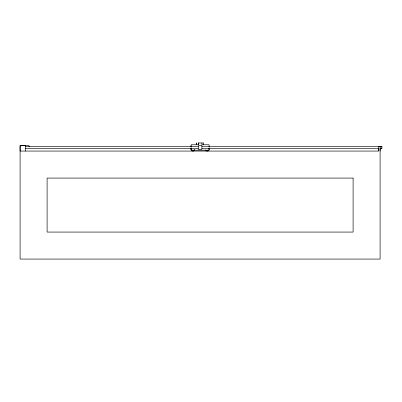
<?xml version="1.0" encoding="UTF-8"?>
<svg xmlns="http://www.w3.org/2000/svg" width="402" height="402" viewBox="0 0 402 402"><rect width="100%" height="100%" fill="white"/><g stroke="black" fill="none" stroke-linecap="round" stroke-linejoin="round"><path stroke-width="0.6" d="M25.502 151.062L25.502 145.67L20.1 145.67L20.1 151.062L378.302 151.072L378.302 148.258M198.337 143.393L198.327 142.981L203.698 142.986L203.698 144.77M380.101 151.072L380.101 148.258L381.9 148.248M191.101 148.162L191.101 150.172L209.1 150.172L209.1 148.011M194.689 149.303L194.256 150.459M198.297 143.278L198.322 142.981L198.342 143.248M25.502 146.574L198.302 146.574M201.899 146.569L381.9 146.569L381.9 148.378L380.101 148.373L381.9 148.338M381.9 146.599L378.302 146.569L378.302 151.072M380.101 146.69L381.9 146.69M380.101 146.836L381.9 146.836M25.12 148.368L198.302 148.368M201.899 148.373L378.302 148.373M191.352 150.172L191.402 150.273A1.799 1.799 0 0 0 194.518 150.067M198.266 144.745L198.327 142.981L198.302 144.77L191.101 144.78L191.101 147.177M191.101 147.951L191.106 149.388M191.101 145.705L191.101 146.936M380.101 146.569L380.101 259.069L20.1 259.069L20.1 145.67L29.1 145.67L29.1 146.871M209.1 147.172L209.1 144.77L201.899 144.77L201.899 142.981M191.196 149.851A1.799 1.799 0 0 1 191.136 148.921M208.939 148.529A1.799 1.799 0 0 1 208.04 150.911A1.799 1.799 0 0 1 205.658 150.011M196.462 144.318L196.477 144.73L196.528 142.931L196.462 144.318M201.899 145.67L198.302 145.67L198.302 149.273L201.899 149.273L201.899 145.67M353.102 178.071L47.099 178.071L47.099 232.07L353.102 232.07L353.102 178.071"/></g></svg>
